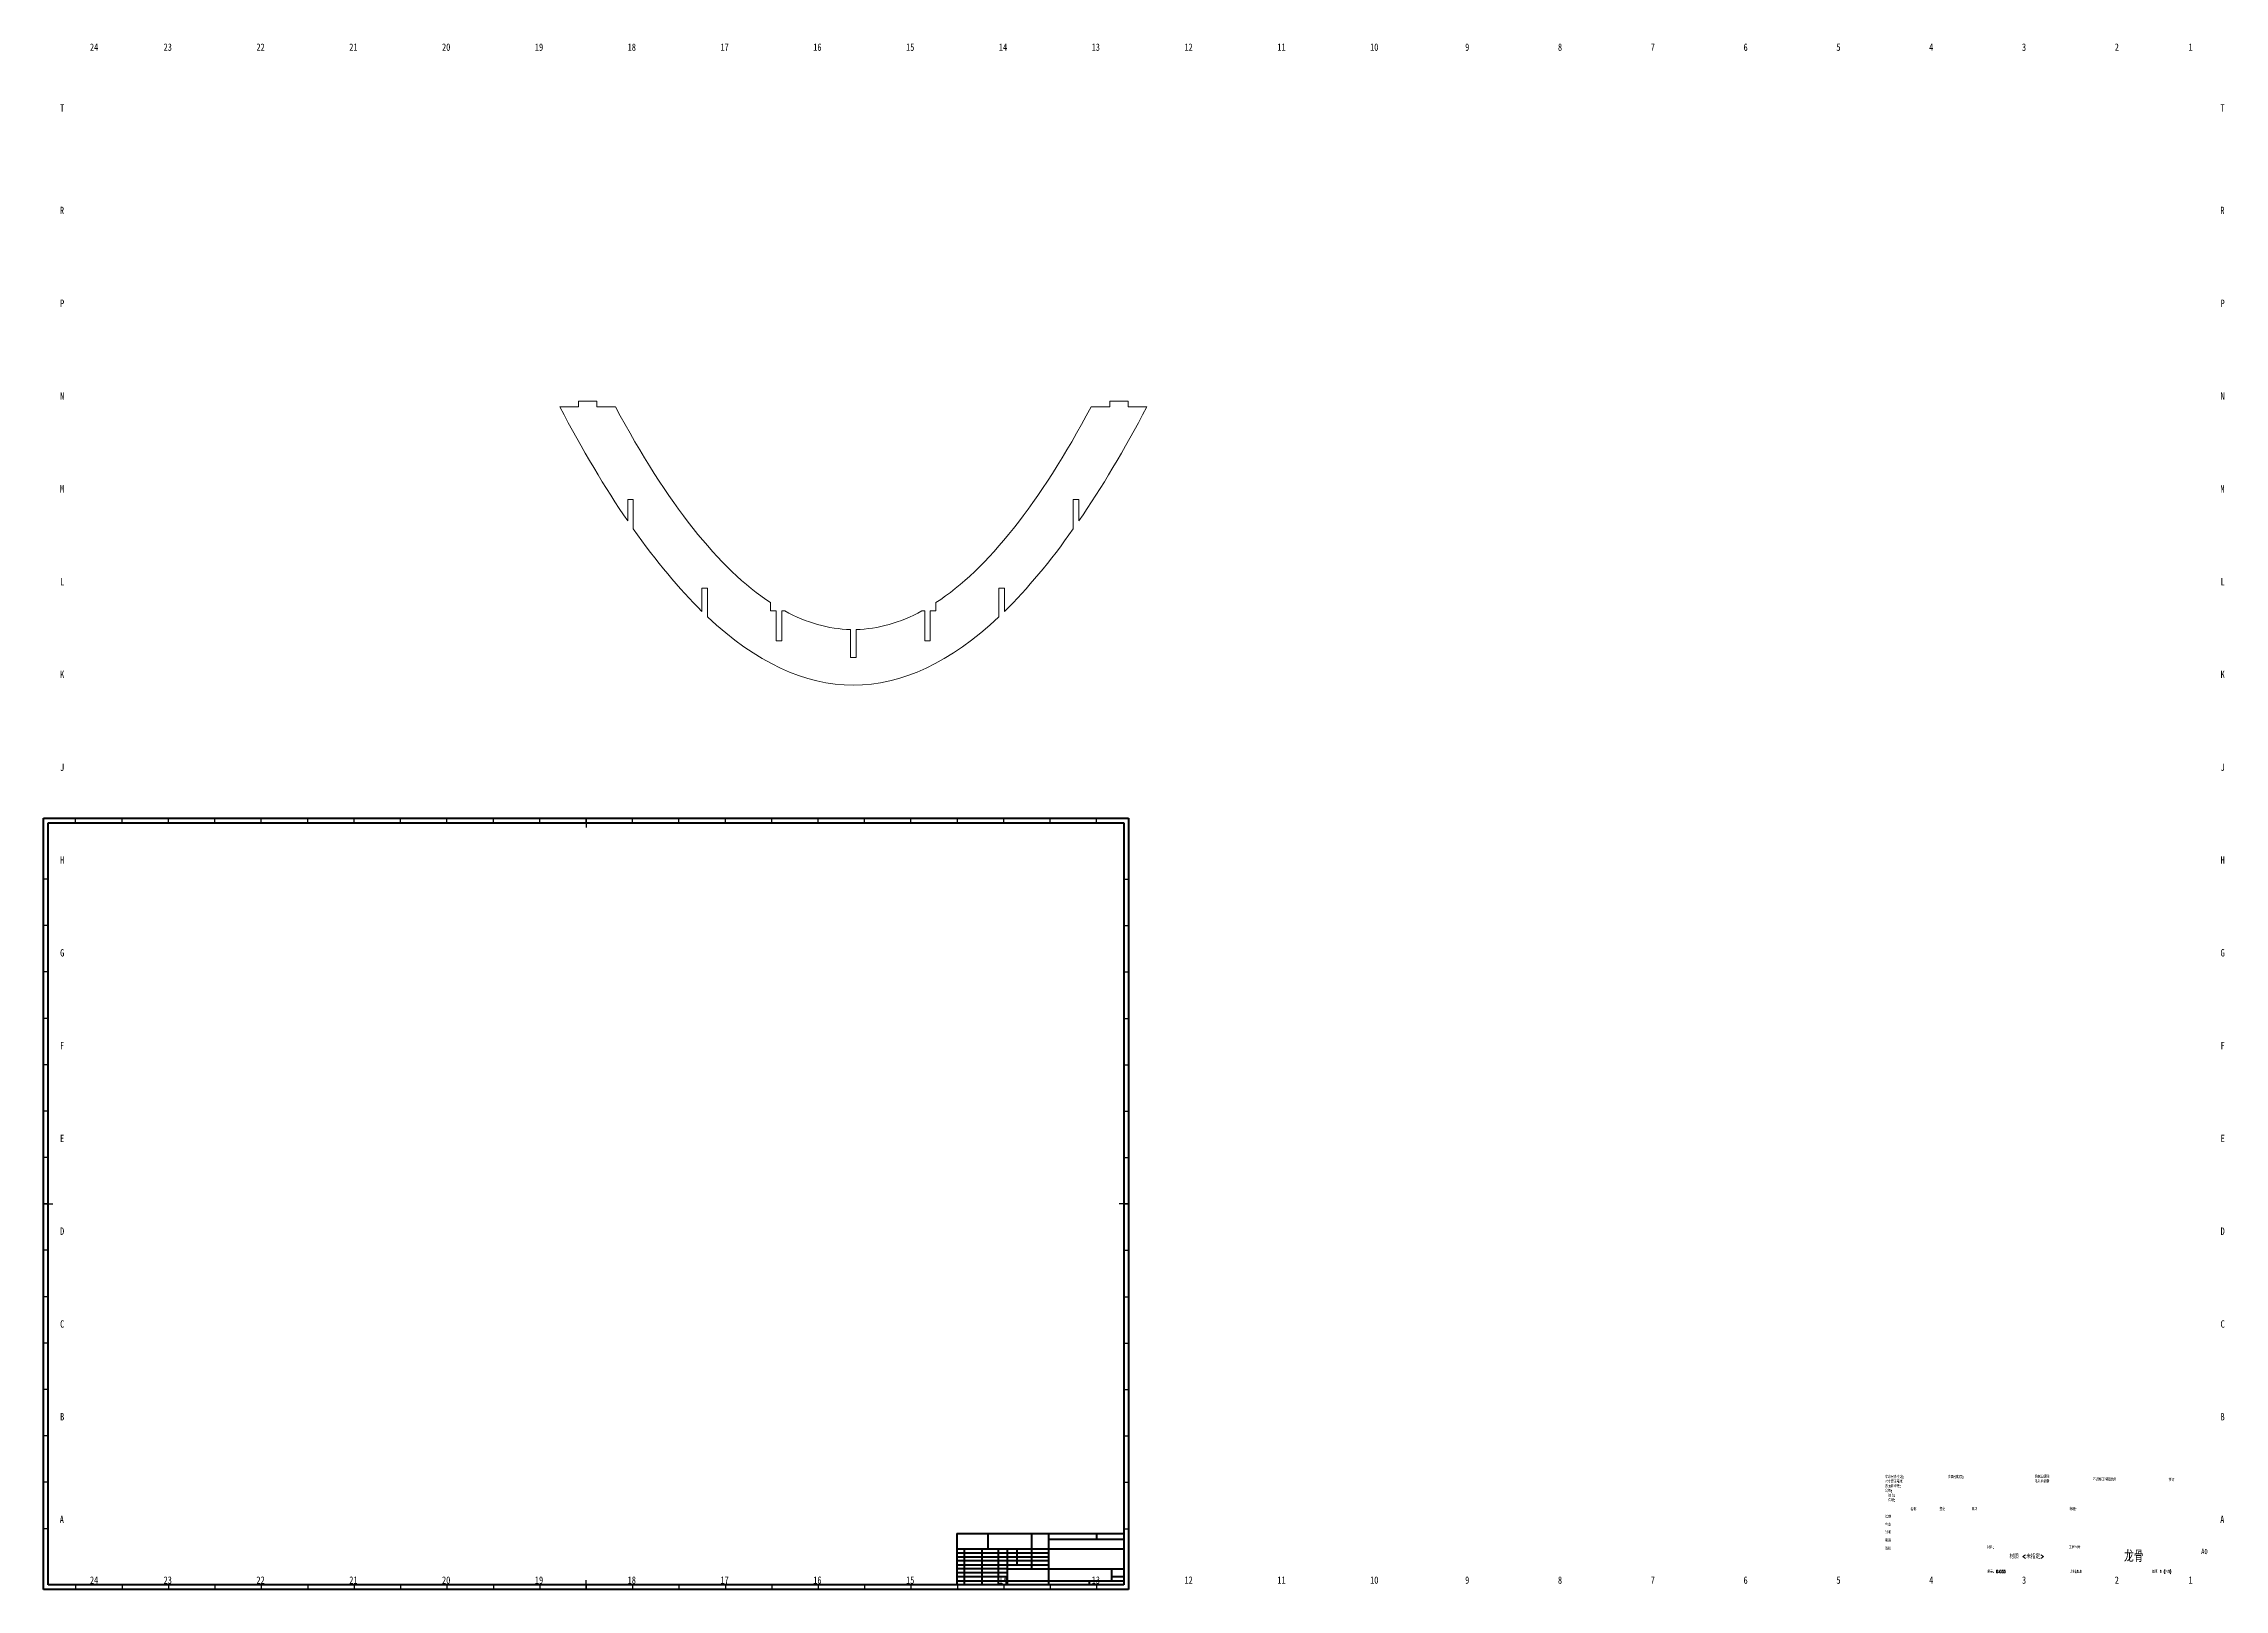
# Model space of a CAD drawing. Header units: millimetres. Extents: x 8 to 1182, y 2 to 835.
import ezdxf

# ---------------------------------------------------------------- set-up
doc = ezdxf.new("R2010")
doc.units = ezdxf.units.MM
doc.styles.add('SLDTEXTSTYLE0', font='TXT', dxfattribs={"width": 0.75})
doc.styles.add('SLDTEXTSTYLE1', font='TXT', dxfattribs={"width": 0.75, "bigfont": 'bigfont'})
doc.styles.add('SLDTEXTSTYLE2', font='TXT', dxfattribs={"width": 0.694444, "bigfont": 'bigfont'})

# ---------------------------------------------------------------- blocks, each defined once
blk = doc.blocks.new('SW_NOTE_0')
at = {"color": 0, "linetype": 'Continuous', "lineweight": 0, "char_height": 1.5, "attachment_point": 1, "style": 'SLDTEXTSTYLE1'}
for s, insert in [('\\M+18F9C\\M+194F1另\\M+18A4F\\M+18E77\\M+192E8:', (0, 1.9)), ('\\M+18EDA\\M+190A1\\M+18E67\\M+19770\\M+19F7C\\M+195C4', (0, -0.6)), ('\\M+1955C\\M+196CA\\M+19165糙\\M+19378:', (0, -3.1)), ('\\M+18CF6\\M+18DB7:', (0, -5.6)), ('线\\M+190AB:', (1.7, -8.1)), ('\\M+18A70\\M+19378:', (1.7, -10.6))]:
    blk.add_mtext(s, dxfattribs=dict(at, insert=insert))
blk = doc.blocks.new('SW_NOTE_1')
at = {"color": 0, "linetype": 'Continuous', "lineweight": 0, "char_height": 1.5, "attachment_point": 1, "style": 'SLDTEXTSTYLE1'}
for s, insert in [('\\M+18FAB锐边\\M+190B4\\M+18F9C', (0, 1.9)), ('\\M+196D1\\M+18E68\\M+19BF3\\M+190DC\\M+19266', (0, -0.6))]:
    blk.add_mtext(s, dxfattribs=dict(at, insert=insert))

msp = doc.modelspace()

# ---------------------------------------------------------------- linework, layer by layer
at = {"color": 7, "linetype": 'Continuous', "lineweight": 15}
for p, q in [((295.6, 639.7), (285.6, 639.7)), ((295.6, 642.7), (295.6, 639.7)), ((295.6, 642.7), (305.6, 642.7)), ((305.6, 642.7), (305.6, 639.7)), ((315.6, 639.7), (305.6, 639.7)), ((581.9, 639.7), (571.9, 639.7)), ((581.9, 642.7), (581.9, 639.7)), ((581.9, 642.7), (591.9, 642.7)), ((591.9, 642.7), (591.9, 639.7)), ((601.9, 639.7), (591.9, 639.7)), ((322.2, 589.7), (325.2, 589.7)), ((322.2, 589.7), (322.2, 578.2)), ((325.2, 589.7), (325.2, 573.9)), ((562.2, 589.7), (565.2, 589.7)), ((562.2, 589.7), (562.2, 573.9)), ((565.2, 589.7), (565.2, 578.2)), ((362.2, 542), (365.2, 542)), ((362.2, 542), (362.2, 529.5)), ((365.2, 542), (365.2, 526.6)), ((525.2, 542), (522.2, 542)), ((522.2, 542), (522.2, 526.6)), ((525.2, 542), (525.2, 529.5)), ((399.2, 529.7), (399.2, 534.2)), ((399.2, 529.7), (402.2, 529.7)), ((402.2, 529.7), (402.2, 513.6)), ((405.2, 529.7), (405.2, 513.6)), ((405.2, 529.7), (406.8, 529.7)), ((480.7, 529.7), (482.2, 529.7)), ((482.2, 529.7), (482.2, 513.6)), ((485.2, 529.7), (485.2, 513.6)), ((485.2, 529.7), (488.2, 529.7)), ((488.2, 534.2), (488.2, 529.7)), ((442.2, 504.7), (442.2, 519.7)), ((445.2, 519.7), (445.2, 504.7)), ((402.2, 513.6), (405.2, 513.6)), ((482.2, 513.6), (485.2, 513.6)), ((442.2, 504.7), (445.2, 504.7))]:
    msp.add_line(p, q, dxfattribs=at)
at = {"color": 7, "linetype": 'Continuous', "lineweight": 60}
for p, q in [((7.5, 2.5), (7.5, 418)), ((7.5, 418), (592, 418)), ((10, 5), (10, 415.5)), ((10, 415.5), (589.5, 415.5)), ((589.5, 415.5), (589.5, 5)), ((592, 418), (592, 2.5)), ((592, 2.5), (7.5, 2.5)), ((589.5, 5), (10, 5))]:
    msp.add_line(p, q, dxfattribs=at)
at = {"color": 7, "linetype": 'Continuous', "lineweight": 30}
for p, q in [((24.7, 415.5), (24.7, 418)), ((49.8, 415.5), (49.8, 418)), ((74.8, 415.5), (74.8, 418)), ((99.8, 415.5), (99.8, 418)), ((124.8, 415.5), (124.8, 418)), ((149.8, 415.5), (149.8, 418)), ((174.8, 415.5), (174.8, 418)), ((199.8, 415.5), (199.8, 418)), ((224.8, 415.5), (224.8, 418)), ((249.8, 415.5), (249.8, 418)), ((274.8, 415.5), (274.8, 418)), ((299.8, 418), (299.8, 413)), ((299.8, 415.5), (299.8, 418)), ((324.8, 415.5), (324.8, 418)), ((349.8, 415.5), (349.8, 418)), ((374.8, 415.5), (374.8, 418)), ((399.8, 415.5), (399.8, 418)), ((424.8, 415.5), (424.8, 418)), ((449.8, 415.5), (449.8, 418)), ((474.8, 415.5), (474.8, 418)), ((499.8, 415.5), (499.8, 418)), ((524.8, 415.5), (524.8, 418)), ((549.8, 415.5), (549.8, 418)), ((574.8, 415.5), (574.8, 418)), ((10, 385.2), (7.5, 385.2)), ((589.5, 385.2), (592, 385.2)), ((10, 360.2), (7.5, 360.2)), ((589.5, 360.2), (592, 360.2)), ((10, 335.2), (7.5, 335.2)), ((589.5, 335.2), (592, 335.2)), ((10, 310.2), (7.5, 310.2)), ((589.5, 310.2), (592, 310.2)), ((10, 285.2), (7.5, 285.2)), ((589.5, 285.2), (592, 285.2)), ((10, 260.2), (7.5, 260.2)), ((589.5, 260.2), (592, 260.2)), ((10, 235.2), (7.5, 235.2)), ((589.5, 235.2), (592, 235.2)), ((7.5, 210.2), (12.5, 210.2)), ((10, 210.2), (7.5, 210.2)), ((592, 210.2), (587, 210.2)), ((589.5, 210.2), (592, 210.2)), ((10, 185.2), (7.5, 185.2)), ((589.5, 185.2), (592, 185.2)), ((10, 160.2), (7.5, 160.2)), ((589.5, 160.2), (592, 160.2)), ((10, 135.2), (7.5, 135.2)), ((589.5, 135.2), (592, 135.2)), ((10, 110.2), (7.5, 110.2)), ((589.5, 110.2), (592, 110.2)), ((10, 85.2), (7.5, 85.2)), ((589.5, 85.2), (592, 85.2)), ((10, 60.2), (7.5, 60.2)), ((589.5, 60.2), (592, 60.2)), ((10, 35.2), (7.5, 35.2)), ((589.5, 35.2), (592, 35.2)), ((24.7, 5), (24.7, 2.5)), ((49.8, 5), (49.8, 2.5)), ((74.8, 5), (74.8, 2.5)), ((99.8, 5), (99.8, 2.5)), ((124.8, 5), (124.8, 2.5)), ((149.8, 5), (149.8, 2.5)), ((174.8, 5), (174.8, 2.5)), ((199.8, 5), (199.8, 2.5)), ((224.8, 5), (224.8, 2.5)), ((249.8, 5), (249.8, 2.5)), ((274.8, 5), (274.8, 2.5)), ((299.8, 2.5), (299.8, 7.5)), ((299.8, 5), (299.8, 2.5)), ((324.8, 5), (324.8, 2.5)), ((349.8, 5), (349.8, 2.5)), ((374.8, 5), (374.8, 2.5)), ((399.8, 5), (399.8, 2.5)), ((424.8, 5), (424.8, 2.5)), ((449.8, 5), (449.8, 2.5)), ((474.8, 5), (474.8, 2.5)), ((499.8, 5), (499.8, 2.5)), ((524.8, 5), (524.8, 2.5)), ((549.8, 5), (549.8, 2.5)), ((574.8, 5), (574.8, 2.5))]:
    msp.add_line(p, q, dxfattribs=at)
at = {"color": 7, "linetype": 'Continuous', "lineweight": 40}
for p, q in [((499.5, 32.6), (589.5, 32.6)), ((499.5, 32.6), (499.5, 5)), ((589.5, 24.1), (499.5, 24.1)), ((503.4, 24.1), (503.4, 5)), ((513, 24.1), (513, 5)), ((516.4, 24.1), (516.4, 32.6)), ((521.7, 24.1), (521.7, 5)), ((526.8, 5), (526.8, 24.1)), ((532, 15.6), (532, 24.1)), ((539.8, 32.6), (539.8, 13.5)), ((548.9, 32.6), (548.9, 5)), ((589.5, 29.4), (548.9, 29.4)), ((574.9, 29.4), (574.9, 32.6)), ((548.9, 22), (499.5, 22)), ((548.9, 19.9), (499.5, 19.9)), ((548.9, 17.8), (499.5, 17.8)), ((548.9, 15.6), (499.5, 15.6)), ((526.8, 13.5), (499.5, 13.5)), ((526.8, 13.5), (589.5, 13.5)), ((583, 7.1), (583, 13.5)), ((526.8, 11.4), (499.5, 11.4)), ((526.8, 9.2), (499.5, 9.2)), ((499.5, 7.1), (589.5, 7.1)), ((571, 5), (571, 7.1)), ((589.5, 9.2), (583, 9.2))]:
    msp.add_line(p, q, dxfattribs=at)
at = {"color": 7, "linetype": 'Continuous', "lineweight": 15}
for points in [[(285.6, 639.7), (297.8, 616.5), (310, 596), (322.2, 578.2)], [(399.2, 534.2), (371.4, 552.3), (343.5, 587.5), (315.6, 639.7)], [(571.9, 639.7), (544, 587.5), (516.1, 552.3), (488.2, 534.2)], [(565.2, 578.2), (577.5, 596), (589.7, 616.5), (601.9, 639.7)], [(325.2, 573.9), (337.6, 556.4), (349.9, 541.6), (362.2, 529.5)], [(525.2, 529.5), (537.6, 541.6), (549.9, 556.4), (562.2, 573.9)], [(442.2, 519.7), (430.4, 520), (418.6, 523.3), (406.8, 529.7)], [(480.7, 529.7), (468.9, 523.3), (457.1, 520), (445.2, 519.7)], [(365.2, 526.6), (417.6, 477.4), (469.9, 477.4), (522.2, 526.6)]]:
    msp.add_open_spline(points, degree=3, dxfattribs=at)

# ---------------------------------------------------------------- block references
at = {"color": 7, "linetype": 'Continuous', "lineweight": 0}
for name, p in [('SW_NOTE_0', (999.6, 62)), ('SW_NOTE_1', (1080.3, 62.1))]:
    msp.add_blockref(name, p, dxfattribs=at)

# ---------------------------------------------------------------- texts
for s, insert, char_height, attachment_point, style in [('24', (34.7, 835.5), 3.97, 2, 'SLDTEXTSTYLE0'), ('23', (74.4, 835.5), 3.97, 2, 'SLDTEXTSTYLE0'), ('22', (124.4, 835.5), 3.97, 2, 'SLDTEXTSTYLE0'), ('21', (174.4, 835.5), 3.97, 2, 'SLDTEXTSTYLE0'), ('20', (224.4, 835.5), 3.97, 2, 'SLDTEXTSTYLE0'), ('19', (274.4, 835.5), 3.97, 2, 'SLDTEXTSTYLE0'), ('18', (324.4, 835.5), 3.97, 2, 'SLDTEXTSTYLE0'), ('17', (374.4, 835.5), 3.97, 2, 'SLDTEXTSTYLE0'), ('16', (424.4, 835.5), 3.97, 2, 'SLDTEXTSTYLE0'), ('15', (474.4, 835.5), 3.97, 2, 'SLDTEXTSTYLE0'), ('14', (524.4, 835.5), 3.97, 2, 'SLDTEXTSTYLE0'), ('13', (574.4, 835.5), 3.97, 2, 'SLDTEXTSTYLE0'), ('12', (624.4, 835.5), 3.97, 2, 'SLDTEXTSTYLE0'), ('11', (674.4, 835.5), 3.97, 2, 'SLDTEXTSTYLE0'), ('10', (724.4, 835.5), 3.97, 2, 'SLDTEXTSTYLE0'), ('9', (774.5, 835.5), 3.97, 2, 'SLDTEXTSTYLE0'), ('8', (824.5, 835.5), 3.97, 2, 'SLDTEXTSTYLE0'), ('7', (874.5, 835.5), 3.97, 2, 'SLDTEXTSTYLE0'), ('6', (924.5, 835.5), 3.97, 2, 'SLDTEXTSTYLE0'), ('5', (974.5, 835.5), 3.97, 2, 'SLDTEXTSTYLE0'), ('4', (1024.5, 835.5), 3.97, 2, 'SLDTEXTSTYLE0'), ('3', (1074.5, 835.5), 3.97, 2, 'SLDTEXTSTYLE0'), ('2', (1124.5, 835.5), 3.97, 2, 'SLDTEXTSTYLE0'), ('1', (1164.2, 835.5), 3.97, 2, 'SLDTEXTSTYLE0'), ('T', (17.5, 802.7), 3.97, 2, 'SLDTEXTSTYLE0'), ('T', (1181.5, 802.7), 3.97, 2, 'SLDTEXTSTYLE0'), ('R', (17.4, 747.5), 3.97, 2, 'SLDTEXTSTYLE0'), ('R', (1181.4, 747.5), 3.97, 2, 'SLDTEXTSTYLE0'), ('P', (17.5, 697.5), 3.97, 2, 'SLDTEXTSTYLE0'), ('P', (1181.5, 697.5), 3.97, 2, 'SLDTEXTSTYLE0'), ('N', (17.5, 647.5), 3.97, 2, 'SLDTEXTSTYLE0'), ('N', (1181.5, 647.5), 3.97, 2, 'SLDTEXTSTYLE0'), ('M', (17.4, 597.5), 3.97, 2, 'SLDTEXTSTYLE0'), ('M', (1181.4, 597.5), 3.97, 2, 'SLDTEXTSTYLE0'), ('L', (17.5, 547.5), 3.97, 2, 'SLDTEXTSTYLE0'), ('L', (1181.5, 547.5), 3.97, 2, 'SLDTEXTSTYLE0'), ('K', (17.5, 497.5), 3.97, 2, 'SLDTEXTSTYLE0'), ('K', (1181.5, 497.5), 3.97, 2, 'SLDTEXTSTYLE0'), ('J', (17.5, 447.5), 3.97, 2, 'SLDTEXTSTYLE0'), ('J', (1181.5, 447.5), 3.97, 2, 'SLDTEXTSTYLE0'), ('H', (17.5, 397.5), 3.97, 2, 'SLDTEXTSTYLE0'), ('H', (1181.5, 397.5), 3.97, 2, 'SLDTEXTSTYLE0'), ('G', (17.5, 347.5), 3.97, 2, 'SLDTEXTSTYLE0'), ('G', (1181.5, 347.5), 3.97, 2, 'SLDTEXTSTYLE0'), ('F', (17.5, 297.5), 3.97, 2, 'SLDTEXTSTYLE0'), ('F', (1181.5, 297.5), 3.97, 2, 'SLDTEXTSTYLE0'), ('E', (17.5, 247.5), 3.97, 2, 'SLDTEXTSTYLE0'), ('E', (1181.5, 247.5), 3.97, 2, 'SLDTEXTSTYLE0'), ('D', (17.5, 197.5), 3.97, 2, 'SLDTEXTSTYLE0'), ('D', (1181.5, 197.5), 3.97, 2, 'SLDTEXTSTYLE0'), ('C', (17.5, 147.5), 3.97, 2, 'SLDTEXTSTYLE0'), ('C', (1181.5, 147.5), 3.97, 2, 'SLDTEXTSTYLE0'), ('B', (17.5, 97.5), 3.97, 2, 'SLDTEXTSTYLE0'), ('B', (1181.5, 97.5), 3.97, 2, 'SLDTEXTSTYLE0'), ('\\M+1955C\\M+196CA\\M+19165糙\\M+19378:', (1033.4, 63.9), 1.5, 1, 'SLDTEXTSTYLE1'), ('\\M+19573调\\M+190AE\\M+18D48\\M+192F6图\\M+194E4\\M+197E1', (1111.6, 62.5), 1.5, 1, 'SLDTEXTSTYLE1'), ('\\M+18F43订', (1152.3, 62.3), 1.5, 1, 'SLDTEXTSTYLE1'), ('A', (17.3, 42.2), 3.97, 2, 'SLDTEXTSTYLE0'), ('绘\\M+190A7', (999.7, 42.4), 1.5, 1, 'SLDTEXTSTYLE1'), ('检查', (999.6, 38.2), 1.5, 1, 'SLDTEXTSTYLE1'), ('\\M+196BC\\M+18FCC', (1013.3, 46.5), 1.5, 1, 'SLDTEXTSTYLE1'), ('签\\M+196BC', (1029, 46.6), 1.5, 1, 'SLDTEXTSTYLE1'), ('\\M+193FA\\M+18AFA', (1046.2, 46.6), 1.5, 1, 'SLDTEXTSTYLE1'), ('标题:', (1099, 46.6), 1.5, 1, 'SLDTEXTSTYLE1'), ('A', (1181.3, 42.2), 3.97, 2, 'SLDTEXTSTYLE0'), ('\\M+194E1\\M+18F79', (999.6, 34.2), 1.5, 1, 'SLDTEXTSTYLE1'), ('\\M+190A7\\M+191A2', (999.7, 29.7), 1.5, 1, 'SLDTEXTSTYLE1'), ('验检', (999.7, 25.3), 1.5, 1, 'SLDTEXTSTYLE1'), ('\\M+18DDE\\M+197BF:', (1054.6, 26), 1.5, 1, 'SLDTEXTSTYLE1'), ('\\M+18D48\\M+192F6图\\M+18D86', (1098.6, 26), 1.5, 1, 'SLDTEXTSTYLE1'), ('龙\\M+18D9C', (1133.6, 23.6), 6.35, 2, 'SLDTEXTSTYLE1'), ('A0', (1169.9, 24.4), 2.91, 1, 'SLDTEXTSTYLE0'), ('\\M+18F64\\M+197CA: 0.033', (1054.6, 12.9), 1.499, 1, 'SLDTEXTSTYLE1'), ('\\M+18DDE质 <\\M+196A2\\M+18E77\\M+192E8>', (1076, 21.5), 2.381, 2, 'SLDTEXTSTYLE1'), ('\\M+194E4\\M+197E1:1:1', (1099.1, 12.9), 1.5, 1, 'SLDTEXTSTYLE1'), ('图纸 1 (\\M+18BA41)', (1143.5, 12.9), 1.5, 1, 'SLDTEXTSTYLE2'), ('24', (34.7, 9.5), 3.97, 2, 'SLDTEXTSTYLE0'), ('23', (74.4, 9.5), 3.97, 2, 'SLDTEXTSTYLE0'), ('22', (124.4, 9.5), 3.97, 2, 'SLDTEXTSTYLE0'), ('21', (174.4, 9.5), 3.97, 2, 'SLDTEXTSTYLE0'), ('20', (224.4, 9.5), 3.97, 2, 'SLDTEXTSTYLE0'), ('19', (274.4, 9.5), 3.97, 2, 'SLDTEXTSTYLE0'), ('18', (324.4, 9.5), 3.97, 2, 'SLDTEXTSTYLE0'), ('17', (374.4, 9.5), 3.97, 2, 'SLDTEXTSTYLE0'), ('16', (424.4, 9.5), 3.97, 2, 'SLDTEXTSTYLE0'), ('15', (474.4, 9.5), 3.97, 2, 'SLDTEXTSTYLE0'), ('14', (524.4, 9.5), 3.97, 2, 'SLDTEXTSTYLE0'), ('13', (574.4, 9.5), 3.97, 2, 'SLDTEXTSTYLE0'), ('12', (624.4, 9.5), 3.97, 2, 'SLDTEXTSTYLE0'), ('11', (674.4, 9.5), 3.97, 2, 'SLDTEXTSTYLE0'), ('10', (724.4, 9.5), 3.97, 2, 'SLDTEXTSTYLE0'), ('9', (774.5, 9.5), 3.97, 2, 'SLDTEXTSTYLE0'), ('8', (824.5, 9.5), 3.97, 2, 'SLDTEXTSTYLE0'), ('7', (874.5, 9.5), 3.97, 2, 'SLDTEXTSTYLE0'), ('6', (924.5, 9.5), 3.97, 2, 'SLDTEXTSTYLE0'), ('5', (974.5, 9.5), 3.97, 2, 'SLDTEXTSTYLE0'), ('4', (1024.5, 9.5), 3.97, 2, 'SLDTEXTSTYLE0'), ('3', (1074.5, 9.5), 3.97, 2, 'SLDTEXTSTYLE0'), ('2', (1124.5, 9.5), 3.97, 2, 'SLDTEXTSTYLE0'), ('1', (1164.2, 9.5), 3.97, 2, 'SLDTEXTSTYLE0')]:
    msp.add_mtext(s, dxfattribs=dict(at, insert=insert, char_height=char_height, attachment_point=attachment_point, style=style))

doc.saveas('drawing.dxf')
